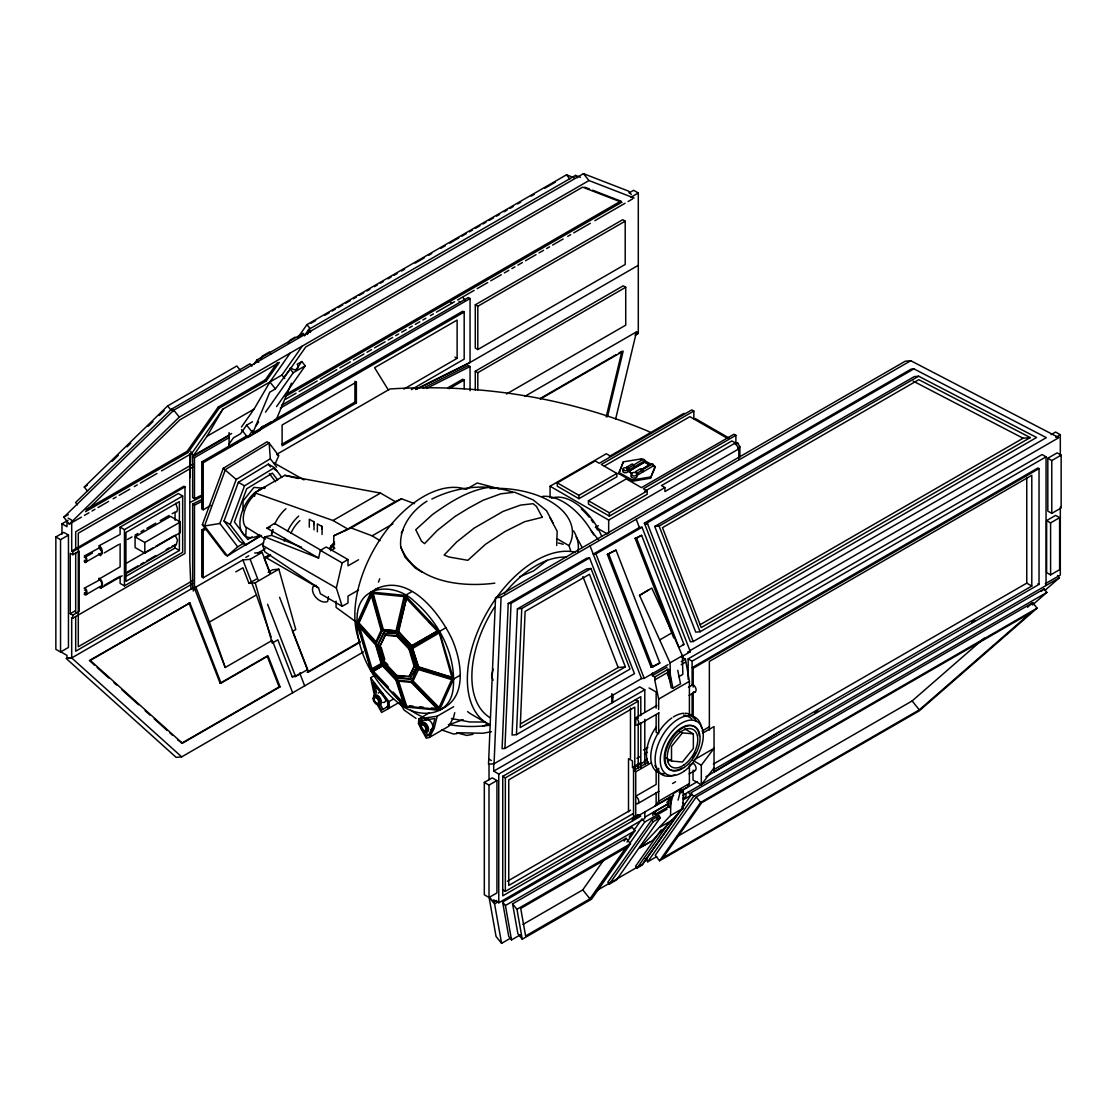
<?xml version="1.0" encoding="UTF-8"?>
<svg xmlns="http://www.w3.org/2000/svg" width="1117" height="1117" viewBox="0 0 1117 1117"><rect width="100%" height="100%" fill="white"/><g stroke="black" fill="none" stroke-linecap="round" stroke-linejoin="round"><path stroke-width="1.5" d="M679.22 792.637L683.339 790.264L682.892 808.373L652.3 840.696L639.957 847.817L670.549 815.494L670.996 797.384L666.835 802.578M427.001 501.142C411.391 510.804 398.727 528.285 400.794 547.344C415.706 582.376 461.489 587.486 494.817 583.158M556.671 545.529L557.174 531.273L550.025 517.813M689.189 651.085L1058.86 437.655L910.774 360.721L905.231 361.224L495.543 597.749L488.52 764.237L494.063 763.735L641.549 678.591L644.216 678.354L668.036 664.601M494.063 763.735L501.086 597.246L910.774 360.721M508.221 603.543L502.105 748.697L504.912 748.446L634.456 673.649L589.567 557.942L586.76 558.193L508.221 603.543L511.041 603.292L589.567 557.942M504.912 748.446L511.041 603.292M517.394 608.891L512.075 735.028L516.445 734.637L630.016 669.069L591.005 568.525L586.634 568.916L517.394 608.891L521.765 608.5L591.005 568.525M516.445 734.637L521.765 608.5M189.82 477.685L190.937 451.296M612.688 702.439L612.94 694.467M245.726 536.328L246.243 527.517M429.361 712.841L418.889 718.901L418.428 723.634L426.261 738.253L429.431 737.402L448.894 726.176L453.586 717.337L454.745 712.702M419.922 724.095L420.257 720.674L421.695 719.851L421.374 723.258M626.986 466.948L628.787 467.981L643.322 459.171L644.593 459.897L644.858 460.79L628.787 470.062L626.986 469.028L626.986 466.948L632.222 463.932L634.023 464.965L634.023 467.046L633.758 466.166M358.543 590.013L348.001 596.101L348.001 602.957L342.165 606.322L320.384 593.741L318.54 587.947L264.799 551.812L262.802 545.543L264.827 536.844L271.543 535.378L301.59 547.204M271.543 535.378L272.897 529.584M264.827 536.844L318.596 558.025L320.384 550.346L326.206 546.981L348.001 559.561L348.001 565.844L358.543 559.757M342.165 606.322L336.343 587.989L342.165 562.926L348.001 559.561M493.169 669.041L491.606 675.729L493.072 680.309M396.004 630.965L396.772 630.868L383.271 629.527L373.134 593.336L372.366 593.434L382.503 629.625L396.004 630.965L404.075 596.576L404.843 596.478M445.892 706.586L439.4 710.342L411.238 681.538L417.311 668.134L411.238 647.734L396.605 632.292L405.262 595.431L411.74 591.689M398.015 631.943L406.574 597.832L398.615 631.747L411.894 645.766L437.808 630.798L411.293 645.961L398.615 631.747M606.196 416.906L621.904 351.31L618.888 353.056M607.453 416.795L623.146 351.199L540.209 399.09M615.551 419.364L636.495 331.861L638.296 333.313L635.28 335.03L638.296 333.313L638.296 193.004L633.604 190.295L629.08 192.92M453.67 706.698L437.208 716.206L434.122 728.563L429.431 737.402M670.521 796.337L667.91 806.083L669.642 807.633L673.453 793.447L681.021 789.077L678.061 800.107M260.847 535.574L227.337 555.889L225.173 554.646L202.359 524.725L223.274 468.316L266.977 441.801L269.141 443.058L278.468 455.289M237.684 546.841L219.881 523.482L236.204 479.458L270.328 458.766L269.141 443.058L225.425 469.559L204.523 525.981L227.337 555.889L237.684 546.841L243.618 543.239M261.49 535.49L245.796 545.012L239.68 541.466L224.042 520.969L238.368 482.307L268.331 464.141L274.461 467.674L281.749 477.238M245.796 545.012L230.172 524.501L244.497 485.839L274.461 467.674M252.498 421.723L246.606 425.13L252.847 432.893L269.783 392.165L275.438 388.884L291.02 367.772A4.328 3.421 35.1 0 0 296.745 369.294A4.328 3.421 35.1 0 0 297.15 364.226L301.813 361.531L305.248 365.804L276.583 406.588M291.425 383.229L276.444 419.28L252.847 432.893M652.691 465.133L655.009 466.431L655.009 467.688L650.429 478.244L632.292 481.232L618.748 473.65L623.328 461.852L641.465 458.864L643.057 459.743M618.748 473.65L623.328 461.852M650.429 478.244L655.009 466.431M275.187 463.75L278.775 455.68L276.611 454.424L390.001 388.967C477.615 383.382 566.514 397.052 647.609 430.994L650.722 432.558M377.602 588.31L371.109 592.052L356.965 623.314L371.109 670.912L405.262 706.949L439.4 710.342L453.544 679.066L460.036 675.324M358.124 623.174L371.095 594.495L381.12 630.281L375.605 642.484L358.124 623.174L359.018 623.007L371.319 595.836M378.565 637.737L381.33 631.636M405.262 706.949L396.605 680.085L381.972 664.643L375.912 644.23L381.972 630.84L371.109 592.052L405.262 595.431L439.4 631.482L453.544 679.066L417.311 668.134M416.571 666.472L409.967 679.318L396.605 677.991L383.243 663.903L377.714 645.277L383.243 633.06L397.68 633.758M377.714 645.277L384.332 632.431M379.975 646.171L384.96 635.168L397.68 635.95L409.702 648.628L414.672 665.369L409.702 676.371L396.968 675.59L384.96 662.912L379.975 646.171L385.672 634.763M408.976 676.79L414.672 665.369M413.122 674.11L415.189 669.53M412.759 681.705L418.749 668.888L418.275 669.502L451.715 679.597L438.744 708.276L412.759 681.705L413.22 681.091L439.204 707.661L438.744 708.276M431.944 730.588L429.71 734.804L427.839 735.293L425.675 731.579M222.855 409.157L191.733 453.432L193.436 455.568L207.008 436.272L222.855 409.157L281.931 375.047L302.288 346.075M241.454 427.029L254.062 409.101L269.895 382L290.266 353.028M401.296 533.102L402.916 530.366M689.398 766.206L689.398 783.534L658.653 801.28L656.14 805.441L656.14 792.525M686.871 787.694L689.398 783.534M649.549 842.274L640.097 847.608M329.347 548.67L331.735 545.18A22.2 12.818 -60 0 1 334.541 542.094M86.107 509.617L187.139 451.296L218.262 407.007L265.301 379.85L277.421 362.606M188.075 452.455L219.197 408.18L266.237 381.009L279.292 362.453L179.907 419.824L85.534 511.656L188.075 452.455L187.139 451.296M253.908 364.24L256.868 360.037L303 333.411L304.787 335.617M260.317 358.962L262.3 356.128L269.504 351.967L270.984 353.796M288.102 342.891L290.071 340.099L295.125 337.18M297.932 337.46L306.938 324.656L566.501 174.797L574.306 177.826M301.031 336.203L303 333.411M304.355 335.728L308.781 329.417L575.562 175.397L580.393 177.282M228.65 444.636L233.411 437.864L240.546 433.745L246.606 425.13M307.273 334.458L308.864 332.182M284.821 376.722L288.786 371.095M289.778 369.671L305.723 346.996L582.599 187.139L621.708 202.289L285.226 396.563M241.523 429.696L247.751 437.445L252.693 430.408M255.653 426.191L258.627 421.975M265.539 412.131L293.212 372.757L305.248 365.804M296.075 369.699L301.813 361.531M262.746 426.275L259.772 430.492L247.751 437.445M522.924 924.443L582.767 889.886L603.725 860.09M624.138 841.143L626.134 838.308L630.505 843.74L591.493 899.241L522.267 939.202L517.897 933.77L512.577 903.862L626.134 838.308M629.234 836.954L632.194 832.751M634.163 829.945L642.052 818.733M626.986 842.078L634.959 830.727L632.152 827.236L502.608 902.019L508.724 936.437L511.53 939.928L520.592 934.692M589.944 898.822L625.869 847.733L520.717 908.428L525.618 935.962L589.944 898.822L582.767 889.886M600.374 885.153L604.311 879.54M608.248 873.927L613.177 866.918M619.097 858.512L621.066 855.706M626.972 847.286L644.718 822.056L667.044 809.169M651.63 819.962L607.843 882.262L609.31 884.092L616.514 879.931L660.301 817.63L658.835 815.801L651.63 819.962L653.096 821.791L609.31 884.092M656.838 818.635L658.835 815.801M661.208 829.805L635.601 866.233L637.081 868.063L642.121 865.144L684.47 804.896L683.004 803.067M637.081 868.063L668.594 823.229M680.016 810.844L642.554 864.125L596.422 890.766M681.984 808.038L690.851 795.416L688.184 792.093M644.872 858.317L647.678 861.807L693.713 796.323L1046.852 592.429L1044.046 588.938L690.906 792.819L693.713 796.323M696.226 796.993L655.218 855.329L659.588 860.76L919.151 710.915L1037.093 608.151L1032.722 602.719L696.226 796.993L700.596 802.425L659.588 860.76M693.015 771.861L693.015 780.015L701.308 784.79L701.308 765.229L714.042 748.306L694.523 759.588M701.308 784.79L714.042 767.868M386.58 707.27L387.906 705.609L387.585 701.811L372.924 682.752L375.089 693.922M377.364 704.785L381.581 712.451L387.725 708.988L389.414 706.879L388.953 701.616L370.635 677.768L375.13 675.185M681.258 792.861L683.339 790.264M693.364 733.869L682.431 732.892L671.512 746.477L671.512 761.04L682.431 762.017L693.364 748.432L693.364 733.869L684.749 728.898M411.293 682.403L437.585 709.295L405.848 706.153L397.778 681.063L411.293 682.403L411.88 681.705L416.669 686.606M405.848 706.153L406.448 705.455L398.364 680.379M87.545 491.117L84.264 487.04L167.62 405.932L236.846 365.971L240.127 370.048M112.175 461.293L118.36 455.261M127.031 446.842L130.745 443.226M148.072 426.373L153.015 421.556M159.2 415.524L164.157 410.707M251.911 366.153L250.026 363.821L171.501 409.171L75.593 502.482L77.464 504.814M81.401 517.129L69.31 524.11L63.767 517.213L173.763 410.19L583.451 173.652L628.564 191.133L631.342 194.581M69.31 524.11L179.306 417.074L588.994 180.549L634.107 198.03M270.579 554.549L266.795 558.081L318.54 587.947M412.606 648.46L418.652 666.807L451.91 677.405L418.177 667.226L412.606 648.46L439.274 632.92L451.91 677.405M676.902 836.759L912.128 700.945L984.259 638.1M1041.421 591.228L1044.046 588.938M1044.953 590.348L1059.363 577.796L1057.52 575.492M1027.486 607.285L1032.722 602.719M1032.429 604.995L1046.852 592.429M919.305 709.867L1030.782 612.744L701.727 802.732L662.967 857.87L919.305 709.867L912.128 700.945M84.334 557.425C87.042 556.294 86.4 564.015 84.334 560.287M84.389 590.027C86.889 588.994 86.288 596.073 84.389 592.652M99.874 587.877L101.144 587.989C103.56 585.406 102.429 579.821 99.218 578.341L98.617 578.452M125.202 574.096L176.332 544.565L177.505 540.014L175.076 535.141M547.218 560.231L533.661 570.871L519.628 576.833M372.519 671.736L383.34 665.341L372.519 671.736L403.921 704.883L395.921 680.044L382.572 665.941M395.921 680.044L396.703 679.443L402.567 697.664M259.8 534.945A28.12 16.238 -60 0 1 240.085 526.358A28.12 16.238 -60 0 1 254.648 492.765L264.938 486.83M318.596 558.025L266.851 528.159L274.461 523.398L321.766 550.695M781.09 730.797L714.042 772.001L714.042 726.567L702.551 733.213M252.121 536.928L247.834 539.539L234.416 521.932L246.717 488.743L272.436 473.147L277.588 479.919M311.071 323.218L315.594 320.607M324.642 315.385L329.166 312.774M332.182 311.029L335.198 309.283M338.214 307.552L342.737 304.941M345.753 303.196L350.277 300.585M353.293 298.839L356.309 297.108M359.325 295.363L363.849 292.752M366.865 291.006L369.881 289.261M374.404 286.65L377.42 284.919M380.436 283.173L383.452 281.428M387.976 278.817L390.992 277.086M394.008 275.34L397.024 273.595M401.548 270.984L404.563 269.239M415.119 263.151L424.167 257.929M428.691 255.318L431.707 253.573M440.754 248.351L445.278 245.74M449.802 243.129L458.85 237.907M461.866 236.162L466.389 233.551M469.405 231.805L472.421 230.074M475.437 228.329L479.961 225.718M482.977 223.972L485.993 222.227M489.009 220.496L493.532 217.885M496.548 216.14L499.564 214.394M504.088 211.783L507.104 210.038M510.12 208.307L513.136 206.561M517.66 203.95L520.676 202.205M531.231 196.117L534.233 194.372M544.789 188.284L555.344 182.183M84.264 487.04L87.252 485.309M63.767 517.213L68.277 514.616M207.008 436.272L254.062 409.101M61.966 534.233L61.966 523.789L67.983 520.313M285.798 394.524L620.773 201.13L621.708 202.289M630.742 197.374L638.296 193.004M84.417 515.384L88.955 512.773M91.985 511.027L95.001 509.282M98.031 507.537L108.6 501.435M113.138 498.81L116.154 497.065M119.184 495.32L129.767 489.218M134.291 486.593L137.321 484.848M140.337 483.103L156.966 473.51M161.504 470.885L191.733 453.432M285.505 399.286L296.075 393.198M299.091 391.453L317.2 380.995M320.216 379.249L336.817 369.671M339.833 367.926L350.403 361.824M353.419 360.079L363.988 353.991M367.004 352.246L371.528 349.635M374.544 347.89L385.114 341.788M388.13 340.043L392.653 337.432M395.669 335.686L398.699 333.941M401.715 332.21L406.239 329.585M409.255 327.853L412.271 326.108M415.287 324.363L419.824 321.752M422.84 320.007L425.856 318.261M430.38 315.65L433.396 313.905M436.426 312.16L454.535 301.716M457.551 299.97L474.153 290.378M477.168 288.647L487.724 282.545M490.754 280.8L501.31 274.698M504.325 272.953L508.849 270.342M511.879 268.597L514.895 266.865M517.911 265.12L522.435 262.509M525.451 260.764L536.02 254.662M539.036 252.917L543.56 250.306M546.59 248.56L549.606 246.815M552.622 245.084L563.177 238.982M567.715 236.371L570.731 234.626M573.747 232.881L590.348 223.302M594.872 220.677L625.059 203.252M628.075 201.521L632.599 198.896M193.436 455.568L231.666 433.508M202.261 494.859L194.47 498.699L192.669 497.665L192.669 456.616L228.803 435.756M281.512 405.317L468.246 297.513L470.048 298.546L470.048 362.522L417.06 388.939M55.85 536.956L63.781 532.376L68.458 535.085L68.458 647.441L60.541 652.021L55.85 649.312L55.85 536.956L60.541 539.665L68.458 535.085M192.669 456.616L194.47 457.663L229.111 437.655M280.311 408.096L470.048 298.546M192.724 464.155L75.691 531.72L75.691 549.033M193.018 466.976L78.288 533.214L78.288 646.715L193.018 580.463M210.764 505.442L203.224 509.799L201.786 508.961L201.786 461.88L247.039 435.756M260.61 427.923L271.166 421.821M274.182 420.076L462.731 311.224L464.183 312.048L464.183 359.129L411.391 389.61M475.283 304.801L622.7 219.7L625.213 221.152L625.213 264.436L477.811 349.537L475.283 348.085L475.283 304.801L477.811 306.253L625.213 221.152M232.001 445.669L229.083 447.358L229.083 432.558M234.933 443.98L237.865 442.29M240.783 440.601L243.715 438.911M201.786 461.88L203.224 462.717L464.183 312.048M356.365 382.126L282.112 424.991L282.112 445.795L356.365 402.93L356.365 382.126L354.927 381.288L354.927 402.092L282.154 444.105M68.179 518.106L71.697 520.131L71.697 551.016L183.914 486.23L184.989 486.858L184.989 553.432L72.773 618.232L71.697 617.603L71.697 657.941L181.694 756.865L363.528 651.895M71.697 551.016L72.773 551.644L184.989 486.858M98.617 546.004L120.119 534.429L120.119 527.126L178.343 493.519L182.671 496.018L182.671 552.287L124.448 585.908L120.119 583.409L120.119 576.19M72.773 554.73L79.167 551.044L79.167 611.446L72.773 615.132L70.245 613.68L70.245 553.278L72.773 554.73L72.773 551.644M120.119 527.126L124.448 529.626L182.671 496.018M84.236 556.015L99.874 547.567C101.968 548.573 102.624 555.317 99.427 553.613M85.101 557.285L92.488 553.027M84.236 561.586L85.101 562.507L99.874 553.976M104.216 552.929L118.667 544.579M127.547 539.455L132.001 536.886M134.975 535.169L137.936 533.451M140.91 531.748L143.884 530.03M146.858 528.313L155.766 523.161M160.22 520.592L169.128 515.454M172.102 513.736L175.076 512.019L175.076 520.285M135.087 536.872L170.552 516.389L180.284 522.016L180.284 532.669L144.819 553.138L135.087 547.525L135.087 536.872L144.819 542.485L180.284 522.016M403.837 389.107L457.118 358.348L457.118 320.062L374.586 367.716L388.521 390.294M638.296 265.315L469.992 362.494L415.552 389.456M99.874 578.564L120.119 566.877L120.119 543.742M126.053 563.443L152.792 548.014M155.766 546.297L173.582 536.006M84.18 588.254L99.874 579.807C101.801 581.063 102.987 586.732 99.874 586.634L86.581 594.314M254.648 496.199L254.648 492.765L284.821 475.339L380.52 493.086L395.306 501.617L401.534 498.796L414.505 503.655M104.216 585.378L118.667 577.028M127.547 571.904L137.936 565.9M140.91 564.197L143.884 562.479M146.858 560.762L155.766 555.61M166.154 549.62L169.128 547.902M172.102 546.185L176.332 544.565M475.283 390.154L475.283 371.221L623.216 285.812L625.729 287.278L625.729 325.145L506.49 393.994M101.144 587.989L122.186 575.827M263.556 542.946L203.224 577.782L201.786 576.958L201.786 529.863L204.802 528.132M447.652 387.92L462.731 379.208L464.183 380.045L464.183 388.758M201.786 529.863L203.224 530.701L206.24 528.955M449.09 388.758L464.183 380.045M475.283 371.221L477.811 372.673L625.729 287.278M126.067 576.274L175.076 547.986L179.39 550.486L179.39 501.589L125.942 532.446L125.942 581.357L179.39 550.486M70.245 613.68L75.37 610.734M192.724 583.633L75.691 651.197L75.691 616.57M181.694 756.865L176.151 757.368L66.154 658.444L71.697 657.941L193.046 587.877M245.796 557.425L248.756 555.721M524.822 396.34L636.495 331.861M194.107 587.277L195.824 587.123L242.878 559.952L250.138 559.31L262.16 552.356L270.258 573.23M257.72 553.11L265.246 548.754M235.799 571.876L242.934 567.757L248.979 583.367L255.221 582.809L278.831 569.181L295.768 629.485L292.808 631.189M264.506 557.648L267.522 555.903M540.474 398.322L615.872 354.787M270.286 554.926L264.254 558.416L269.867 572.881M177.561 739.831L182.378 743.252L280.074 686.857L268.094 655.972L221.04 683.143L189.918 602.915L89.36 660.524L94.54 665.187M189.918 602.915L90.295 660.44L182.378 743.252M254.648 492.765L333.02 520.508L380.52 493.086M248.979 583.367L256.365 579.109M268.164 572.295L272.59 569.74L278.831 569.181M333.76 547.525L333.76 535.783L347.806 529.039L333.02 520.508M344.832 530.757L395.306 501.617M333.76 535.783L351.073 527.936L401.534 498.796M331.093 549.48L331.093 546.129L334.709 544.035M330.52 550.765L334.821 548.279L331.093 546.129M272.283 640.334L225.229 667.491L209.396 622.085L256.435 594.928L242.878 559.952M351.073 527.936L372.156 535.839L392.933 523.845M466.697 489.078L477.21 483.005L499.062 488.771M550.067 497.637L550.067 486.23L606.322 453.739L610.147 455.945M693.839 411.042L601.309 464.463L616.863 473.44L616.863 476.777L578.927 498.685L557.299 486.202L557.299 482.865L595.249 460.958L599.284 463.29L691.814 409.883L693.839 411.042L693.839 418.777M609.337 456.406L684.023 413.29M188.982 602.998L220.105 683.227L267.158 656.056L279.124 686.927L280.074 686.857M604.311 466.054L689.873 416.669L727.027 438.115M557.299 482.865L578.927 495.348L616.863 473.44M649.661 465.133L644.621 462.215L628.396 471.583L644.621 461.81L649.661 464.714L642.289 469.391M640.823 469.824L649.661 464.714M735.88 435.323L643.35 488.743L647.19 490.949L647.19 494.286L609.351 516.124L588.45 504.06L588.45 500.737L626.288 478.886L641.437 487.626L733.967 434.22L735.88 435.323L735.88 444.594M641.926 470.034L651.518 464.477A1.536 0.88 60 0 1 652.607 463.862A1.536 0.88 60 0 1 653.682 465.733L637.667 474.976L637.667 472.896L642.708 469.992L642.708 472.072A1.536 0.88 60 0 0 641.633 470.201M255.221 582.809L272.157 643.099L277.826 639.832L292.165 676.804L293.408 676.092M292.165 676.804L295.6 676.497L307.636 669.558L279.599 597.316M181.443 743.336L279.124 686.927M307.119 672.225L359.925 641.73M359.66 642.484L308.362 672.113L292.305 630.714M644.858 491.201L731.914 440.936L735.363 442.932L738.812 448.894L738.812 459.352M588.45 500.737L609.351 512.801L647.19 490.949M384.96 635.168L397.68 635.95M735.363 442.932L661.473 485.588L664.922 487.57L664.922 491.55L738.812 448.894M735.168 444.063L737.709 443.044L739.887 446.814L739.887 457.202M735.544 444.287L737.709 443.044M595.403 527.447L598.377 525.73M550.067 486.23L608.667 520.061L664.922 487.57M737.723 448.057L739.887 446.814M381.12 663.442L375.605 644.872L358.124 625.562L371.095 669.223L382.014 663.065M371.109 670.912L381.972 664.643M383.243 663.903L384.332 663.275L397.68 677.377L411.042 678.703M384.96 662.912L385.672 662.493L387.864 664.797M396.968 636.369L408.976 649.047L409.702 648.628M411.238 647.734L445.892 627.74M644.369 523.133L911.137 369.113L913.943 368.861L1046.35 437.641L693.21 641.535L690.404 641.786L644.369 523.133L647.176 522.882L913.943 368.861M642.052 527.252L639.385 527.489L593.253 554.116L595.919 553.878L642.052 527.252L690.348 651.714L681.426 656.88M654.73 526.456L914.292 376.597L918.649 376.22L1036.59 437.487L700.094 631.747L695.723 632.138L654.73 526.456L659.1 526.065L918.649 376.22M396.968 675.59L404.549 675.855M607.341 554.409L616.012 550.109L659.812 662.967L652.593 667.128L651.127 667.268L607.341 554.409L616.012 550.109M635.112 538.366L641.619 535.322L683.967 644.467L678.927 647.385L636.578 538.24L635.112 538.366L673.719 637.877M636.578 538.24L641.619 535.322M396.605 677.991L397.68 677.377M388.953 701.616L393.449 699.019M387.725 708.988L399.704 702.076M639.594 595.584L649.047 589.678M659.952 639.776L672.28 632.641L651.797 588.101L639.455 595.221L670.046 662.856L670.493 681.496L667.24 673.677M520.55 723.886L618.19 667.519L625.366 666.877L589.455 574.306L525.116 611.446L520.215 727.572L625.366 666.877M700.08 624.724L1023.102 438.227L1030.279 437.585L918.802 379.668L662.465 527.671L701.225 627.559L1030.279 437.585M1051.097 434.653L1055.621 432.042L1060.312 434.736L1060.312 455.401M651.127 667.268L659.812 662.967M1055.774 437.361L1060.312 434.736M670.046 662.856L682.389 655.735L672.28 632.641M611.837 697.999L612.94 697.357M652.356 673.034L652.356 675.631L666.989 667.184M652.356 675.631L654.73 677.014L668.036 669.334L668.036 672.239L654.73 679.918L658.653 699.088L658.653 709.49M681.244 661.711L685.461 659.267L689.398 681.342L689.398 715.997M493.7 763.414L493.7 771.149L639.748 686.829L644.788 689.747L644.788 712.353M688.156 679.331L688.156 658.876L1042.105 454.535L1046.057 456.825L1046.057 585.545M681.244 664.615L685.461 662.186M688.156 658.876L692.121 661.166L1046.057 456.825M484.317 782.417L492.248 777.837L496.939 780.546L496.939 892.916L489.009 897.482L484.317 894.787L484.317 782.417L489.009 785.125L496.939 780.546M493.7 771.149L498.754 774.053L644.788 689.747M1047.816 458.249L1057.185 452.846L1061.15 455.122L1061.15 507.984L1051.781 513.387L1047.816 511.097L1047.816 458.249L1051.781 460.539L1061.15 455.122M678.717 676.734L682.836 674.361L682.389 655.735M1039.033 468.582L1037.944 467.953L692.121 667.631L693.196 668.245L1039.033 468.582L1039.033 584.4L705.902 776.734M502.566 776.259L505.345 777.865L638.198 701.169L638.198 718.357M672.951 688.198L669.153 669.628L667.408 669.153L671.219 687.737L672.951 688.198L680.518 683.827L677.754 670.326M658.653 699.088L689.398 681.342M635.713 717.714A4.328 2.499 60 0 1 638.784 723.02A4.328 2.499 60 0 1 635.713 724.793L635.713 717.714L656.824 705.525M688.491 687.248L693.015 684.637A4.328 2.499 60 0 1 696.059 689.468A4.328 2.499 60 0 1 693.811 692.051M637.877 725.017L658.988 712.828M689.147 695.402L695.179 691.926M643.42 750.052L647.888 747.468M1046.629 520.592L1055.635 515.398L1059.6 517.674L1059.6 569.698L1050.594 574.906L1046.629 572.616L1046.629 520.592L1050.594 522.882L1059.6 517.674M636.941 758.359L639.929 756.642M644.397 754.059L647.385 752.341M628.508 811.766L628.508 758.652L632.473 760.942L632.473 767.393L639.929 763.093M644.397 760.509L647.385 758.792M632.473 767.393L633.548 768.021L646.966 760.272M648.46 761.934L633.548 770.548L635.713 771.791L650.625 763.19M702.021 731.021L709.365 726.776M667.435 761.557L670.368 759.867M689.329 765.285L693.015 763.148A4.328 2.499 60 0 1 696.086 768.454A4.328 2.499 60 0 1 693.015 770.227M637.877 803.528L658.988 791.339M672.56 783.506L675.576 781.76M689.147 773.927L695.179 770.437M507.439 881.229L630.463 810.188M713.358 764.084L1026.76 583.144L1031.801 586.048L1031.801 475.283L709.365 661.446L709.365 730.141M633.283 813.553L508.752 885.46L508.752 779.834L634.791 707.075L634.791 771.135M713.847 769.627L1031.801 586.048M814.865 712.576L817.881 710.831M971.622 622.071L974.638 620.326M502.566 889.76L505.345 891.366L638.198 814.656M655.204 805.706L669.837 797.259M680.085 791.339L685.936 787.96M632.473 821.107L632.473 817.881L633.548 818.496L673.705 795.304M679.555 791.911L697.441 781.593M510.637 938.126L501.589 943.348L496.046 936.451L489.023 896.979L493.7 902.173L496.702 900.442M1045.289 583.716L1060.312 575.046L1060.312 507.062M501.589 943.348L494.566 903.876L497.568 902.145M644.551 817.365L668.692 803.416M683.786 794.704L1059.363 577.796M683.143 795.29L685.964 793.67L685.964 796.589L683.143 798.208M652.845 815.55L652.845 812.953L655.777 811.263M493.7 902.173L493.7 899.869L498.754 902.787L644.788 818.468L644.788 811.514M655.232 814.321L668.538 806.642L668.538 803.737L655.232 811.417L655.232 814.321L652.845 812.953M683.409 799.716L690.851 795.416M511.53 939.928L505.415 905.524L634.959 830.727M653.096 821.791L660.301 817.63M681.942 806.362L684.47 804.896M670.549 815.494L682.892 808.373M700.596 802.425L1037.093 608.151M522.267 939.202L516.948 909.308L630.505 843.74M660.454 826.929L672.783 819.794M647.678 861.807L656.726 856.585M388.032 706.433L381.442 710.175L378.579 704.492M488.478 723.593L482.795 726.371M192.669 504.088L194.47 505.121L194.47 589.622L192.669 588.575L192.669 504.088L202.009 499.383M423.092 388.199L468.246 365.496L470.048 366.544L470.048 390.741M194.47 505.121L202.261 501.212M426.457 388.465L470.048 366.544M189.82 502.524L202.275 496.297M463.15 719.613L448.95 724.765M374.544 589.762C407.845 571.806 438.869 611.976 451.659 638.379C461.628 660.426 468.428 699.158 439.553 709.602M431.818 499.09C456.741 486.509 486.886 483.103 513.373 492.374L500.737 493.826L483.103 500.262L468.958 507.9L454.828 516.585L437.194 530.519L424.558 543.644L421.514 541.2L415.747 529.751L432.502 514.518C449.634 502.329 468.023 490.307 489.302 487.291M371.095 669.223L372.003 668.846L359.506 626.805M266.851 528.159L270.202 527.419M175.718 512.242L176.849 511.684L177.589 508.821L175.718 503.236M99.008 547.484L99.874 547.567M98.952 579.723L99.874 579.807M375.605 642.484L376.499 642.317L359.018 623.007M491.452 731.649L482.935 733.255L456.574 732.724L466.766 735.433L472.98 734.302M618.748 472.407L632.292 479.975L650.429 477.001M219.881 523.482L204.523 525.981L202.359 524.725M418.889 718.901L437.208 716.206M424.949 719.376L428.216 718.887M420.257 720.674L434.904 718.524L432.754 727.209L428.272 735.628L426.401 736.131L421.249 727.279M382.503 629.625L383.271 629.527M254.676 553.027L262.16 552.356M644.83 524.334L647.651 524.082M495.543 597.749L501.086 597.246M220.105 683.227L221.04 683.143M682.501 644.593L683.967 644.467M687.681 651.951L690.348 651.714M456.63 733.729L453.418 733.995L441.55 729.904M316.32 585.378L313.291 586.202C309.535 593.546 320.076 604.576 327.63 601.532L328.454 596.66M484.541 722.001L469.908 722.001L451.491 718.552M71.697 657.941L67.006 657.731L67.006 655.428L61.966 652.51M264.855 488.38L253.936 487.403L243.017 501.002L243.017 510.706M372.366 593.434L404.075 596.576M381.972 630.84L396.605 632.292M387.669 632.767L392.681 633.255M396.605 680.085L411.238 681.538M409.785 705.79L413.122 706.126M419.81 706.782L423.148 707.117M431.497 707.941L436.51 708.443M284.821 475.339L298.211 478.537M421.933 669.851L429.891 672.252M433.075 673.202L441.033 675.617M444.231 676.567L452.19 678.968M99.595 548.656L100.823 550.304M85.101 562.507C88.02 562.605 86.903 557.285 85.101 556.098M584.791 187.181L589.483 189.01M592.624 190.211L620.773 201.13M514.406 492.15L533.13 499.899L546.548 510.706L553.348 523.51M416.027 718.399L404.075 710.049L400.068 702.928M913.175 381.12L1023.102 438.227M644.467 460.539L651.518 464.477M273.874 462.899L304.089 479.919M1037.944 583.772L1039.033 584.4M695.277 418.554L729.583 438.353M454.954 357.105L457.118 358.348M642.708 469.992L640.544 468.735L635.503 471.653L637.667 472.896M628.396 471.165L632.18 473.357M629.667 472.309L632.18 473.776M596.45 527.671L607.355 533.968M354.927 402.092L356.365 402.93M557.006 538.729L568.986 545.641L570.619 550.583M685.461 659.267L683.087 657.899L683.087 655.288M274.251 469.196L276.695 470.606M649.103 687.96L656.14 692.009L656.14 708.164M635.419 699.563L638.198 701.169M679.569 731.23L682.431 732.892M223.274 468.316L236.204 479.458M238.368 482.307L244.497 485.839M693.015 760.454L701.308 765.229M320.384 550.346L342.165 562.926M665.774 757.731L671.512 761.04M265.455 539.176L245.363 526.707A22.2 12.818 -60 0 1 254.899 494.636M224.042 520.969L230.172 524.501M262.802 545.543L336.343 587.989M359.869 624.989L356.965 623.314L375.912 644.23M449.188 676.553L453.544 679.066M487.11 723.355L471.611 714.405A96.844 55.906 -60 0 1 467.604 711.613M638.016 814.544L640.795 816.15L502.748 895.848L502.748 776.371L640.795 696.673L640.795 715.718M633.548 815.982L635.713 817.225L635.713 771.791M489.023 759.169L491.368 760.523M61.966 523.789L67.006 526.707L67.006 520.522M372.156 535.839L380.031 540.642M422.1 572.197L415.021 567.855L404.996 557.09L400.821 546.869M355.667 621.652L336.077 607.397L336.077 601.141M99.874 546.115L101.661 548.503L102.317 553.39L100.53 555.652L98.617 554.074M85.101 588.338C87.852 589.441 87.475 597.86 84.18 594.174M97.137 667.519L108.81 678.019M114.004 682.682L116.601 685.014M121.781 689.678L138.648 704.841M145.126 710.677L150.32 715.341M154.202 718.831L167.173 730.504M169.77 732.836L172.367 735.168M420.257 690.264L426.233 696.38M428.551 621.038L430.869 623.481M405.974 598.028L437.208 631.007M396.605 634.372L409.967 648.474L415.496 667.086M373.301 671.149L388.409 687.109M393.058 692.009L403.53 703.054M361.35 627.768L364.854 631.622M368.345 635.489L375.34 643.21M583.451 173.652L588.994 180.549M575.562 175.397L577.433 177.729M566.501 174.797L569.768 178.874M463.052 297.694L465.231 300.417M459.017 301.255L459.632 302.023M450.388 301.813L451.645 303.363M306.938 324.656L310.205 328.733M308.781 329.417L310.666 331.749M308.32 330.087L310.191 332.419M289.792 368.484L293.212 372.757M642.931 819.836L644.718 822.056M281.931 375.047L284.695 378.495M256.868 360.037L258.655 362.257M269.895 382L275.438 388.884M265.301 379.85L266.237 381.009M646.268 858.819L648.139 861.151M218.262 407.007L219.197 408.18M173.763 410.19L179.306 417.074M171.501 409.171L173.372 411.503M167.62 405.932L170.887 410.009M512.577 903.862L516.948 909.308M502.608 902.019L505.415 905.524M489.023 896.979L494.566 903.876M591.075 530.491L598.642 540.07M270.328 458.766L276.611 467.004M268.331 464.141L270.412 466.864M269.406 473.664L275.592 481.79M382.88 709.337L380.017 703.668M371.109 592.052L373.65 596.464M595.989 526.973L597.469 530.003M659.1 526.065L700.094 631.747M647.176 522.882L693.21 641.535M636.187 519.251L639.385 527.489M608.807 554.269L652.593 667.128M595.919 553.878L644.216 678.354M590.055 545.892L641.549 678.591M582.906 576.567L618.19 667.519M299.733 673.146L304.676 685.866M250.138 559.31L258.222 580.184M267.577 604.255L295.6 676.497M272.897 641.926L292.64 692.819M195.824 587.123L209.396 622.085M194.735 588.868L225.229 667.491M256.435 594.928L271.152 637.095M374.753 696.854L370.635 677.768M408.976 649.047L413.946 665.788M381.148 647.274L384.765 659.449M378.803 644.663L384.332 663.275M373.371 599.215L374.726 604.088M375.647 607.341L377.001 612.228M378.831 618.734L380.199 623.607M374.684 683.506L376.527 693.085M190.937 589.106L189.82 560.455L189.82 453.642M1051.781 460.539L1051.781 513.387M1050.594 522.882L1050.594 574.906M1026.76 477.559L1026.76 583.144M693.196 668.245L693.196 687.109M693.196 692.247L693.196 717.98M692.121 661.166L692.121 684.944M692.121 693.601L692.121 716.123M658.653 712.953L658.653 733.743L656.14 732.291L656.14 714.615M658.653 768.356L658.653 801.28M656.14 769.99L656.14 784.441L635.713 796.239A4.328 2.499 60 0 1 638.784 801.545A4.328 2.499 60 0 1 635.713 803.318M654.73 677.014L654.73 679.918M644.788 719.32L644.788 764.545M641.465 458.864L641.465 460.106M640.795 722.643L640.795 767.672M638.198 723.523L638.198 768.231M633.548 768.021L633.548 818.496M632.292 479.975L632.292 481.232M630.463 708.038L630.463 758.248M628.787 467.981L628.787 470.062M611.837 693.671L611.837 702.942M609.351 512.801L609.351 516.124M608.667 520.061L608.667 533.102M578.927 495.348L578.927 498.685M505.345 777.865L505.345 891.366M498.754 774.053L498.754 902.787M489.023 764.307L489.023 779.75M489.009 785.125L489.009 897.482M477.811 306.253L477.811 349.537M477.811 372.673L477.811 389.889M405.262 595.431L405.262 600.457M322.073 534.498L322.073 526.596L317.368 523.873L317.368 531.79M321.822 526.051L321.822 529.221M314.003 529.863L314.003 521.946L309.311 519.237L309.311 527.154M313.751 521.416L313.751 524.585M203.224 462.717L203.224 509.799M203.224 530.701L203.224 577.782M194.47 457.663L194.47 498.699M193.311 588.184L193.311 591.075M175.076 544.468L175.076 547.986M144.819 542.485L144.819 553.138M124.448 529.626L124.448 585.908M75.691 552.496L75.691 613.107M72.773 615.132L72.773 618.232M60.541 539.665L60.541 652.021M576.149 536.886A73.401 42.376 60 0 1 582.083 547.525M551.589 498.266A47.808 27.604 60 0 1 601.672 536.23M542.359 496.423A58.07 33.524 60 0 1 593.658 534.875M490.14 488.436A76.528 44.191 0 0 1 568.986 545.641M573.607 530.896A86.623 50.014 0 0 1 577.992 551.742M425.507 720.367A5.613 3.239 60 0 1 431.748 723.02A5.613 3.239 60 0 1 430.925 729.75M374.418 697.217A4.454 2.569 60 0 1 379.682 698.628A4.454 2.569 60 0 1 378.272 703.892M421.472 725.324A4.454 2.569 60 0 1 424.348 723.355A4.454 2.569 60 0 1 427.713 728.298A4.454 2.569 60 0 1 425.437 731.118M423.036 729.373A4.454 2.569 60 0 1 422.394 728.424M385.211 697.106A5.613 3.239 60 0 1 382.81 702.425M378.342 693.14A5.613 3.239 60 0 1 382.81 693.587M373.623 698.879A5.613 3.239 60 0 1 378.146 695.793A5.613 3.239 60 0 1 380.702 704.408A5.613 3.239 60 0 1 374.027 700.219M581.259 508.905A46.188 26.668 60 0 1 589.162 517.129M591.242 519.796A46.188 26.668 60 0 1 593.239 522.602M490.321 717.84A90.463 52.22 -60 0 1 494.412 607.313M504.2 593.727A90.463 52.22 -60 0 1 566.556 557.146M558.318 543.002A96.844 55.906 -60 0 1 563.15 544.3M378.468 582.111A96.844 55.906 -60 0 1 379.71 578.843M359.869 642.163A96.844 55.906 -60 0 1 382.363 536.006A96.844 55.906 -60 0 1 466.124 489.33M489.972 724.863A96.844 55.906 -60 0 1 482.39 621.08A96.844 55.906 -60 0 1 575.45 552.301M636.215 475.06A3.058 1.759 0 0 1 636.215 477.559A3.058 1.759 0 0 1 631.887 477.559A3.058 1.759 0 0 1 631.887 475.06M627.154 470.243A2.555 1.466 0 0 1 626.986 472.407A2.555 1.466 0 0 1 623.258 472.128A2.555 1.466 0 0 1 624.068 470.006M300.515 672.909A4.328 0.922 -21.2 0 1 297.234 675.003M296.187 675.408A4.328 0.922 -21.2 0 1 295.139 675.743M271.501 533.703A28.847 16.657 -60 0 1 272.576 529.598M274.698 524.096A28.847 16.657 -60 0 1 285.924 508.71M284.263 541.061A28.847 16.657 -60 0 1 284.933 538.338M287.474 531.469A28.847 16.657 -60 0 1 298.7 516.082M258.669 490.461A20.483 11.826 -60 0 1 264.924 487.166M290.923 533.256A22.2 12.818 -60 0 1 299.915 520.62M682.026 767.993A24.811 14.326 -60 0 1 664.252 758.848A24.811 14.326 -60 0 1 680.532 728.382A24.811 14.326 -60 0 1 699.242 735.754M695.374 752.844A24.811 14.326 -60 0 1 692.945 757.061M656.768 768.077A30.41 17.551 -60 0 1 654.855 765.466M684.721 715.774A30.41 17.551 -60 0 1 691.66 718.915M685.21 713.26A33.133 19.129 -60 0 1 696.128 721.261M664.601 773.718A33.133 19.129 -60 0 1 659.393 773.006M657.871 772.322A33.133 19.129 -60 0 1 652.091 747.357A33.133 19.129 -60 0 1 671.862 717.938M673.383 716.946A33.133 19.129 -60 0 1 683.827 713.274M674.78 774.863A33.133 19.129 -60 0 1 655.148 758.094A33.133 19.129 -60 0 1 677.209 719.753A33.133 19.129 -60 0 1 701.644 728.2M647.986 763.232A33.133 19.129 -60 0 1 656.196 726.958M683.632 715.145A30.41 17.551 -60 0 1 686.732 715.788M490.461 725.101A79.181 45.713 0 0 1 448.392 724.556M423.832 717.421A79.181 45.713 0 0 1 410.609 710.23M542.248 517.297L524.585 521.723L505.052 531.51L485.504 544.286L467.855 560.315L448.852 556.978L444.147 555.023L456.741 541.913L474.208 528.076L502.999 511.446L520.48 505.107L533.074 503.683L536.453 506.406L542.248 517.297M357.356 613.652C353.88 647.218 371.57 680.225 396.703 701.56C414.826 718.859 449.76 718.985 453.153 688.728C456.63 655.162 438.939 622.155 413.821 600.834C395.683 583.535 360.749 583.409 357.356 613.652M421.291 726.469A3.169 1.829 60 0 0 424.655 730.658A3.169 1.829 60 0 0 424.655 726.162A3.169 1.829 60 0 0 421.291 726.469M420.383 725.938A4.454 2.569 60 0 0 425.116 731.817A4.454 2.569 60 0 0 425.116 725.519A4.454 2.569 60 0 0 420.383 725.938M420.648 724.849A5.613 3.239 60 0 0 426.596 732.249A5.613 3.239 60 0 0 426.596 724.319A5.613 3.239 60 0 0 420.648 724.849M373.218 698.711A4.454 2.569 60 0 0 377.951 704.59A4.454 2.569 60 0 0 377.951 698.293A4.454 2.569 60 0 0 373.218 698.711M374.125 699.242A3.169 1.829 60 0 0 377.49 703.431A3.169 1.829 60 0 0 377.49 698.935A3.169 1.829 60 0 0 374.125 699.242M631.887 475.479A3.058 1.759 0 0 0 637.011 474.683A3.058 1.759 0 0 0 633.255 472.519A3.058 1.759 0 0 0 631.887 475.479M623.537 470.243A2.555 1.466 0 0 0 627.81 469.587A2.555 1.466 0 0 0 624.682 467.772A2.555 1.466 0 0 0 623.537 470.243M684.26 767.421A24.811 14.326 -60 0 0 696.743 728.228A24.811 14.326 -60 0 0 666.514 749.2A24.811 14.326 -60 0 0 684.26 767.421M684.037 764.908A21.558 12.441 -60 0 0 694.872 730.853A21.558 12.441 -60 0 0 668.608 749.088A21.558 12.441 -60 0 0 684.037 764.908M683.939 771.33A30.41 17.551 -60 0 0 699.228 723.285A30.41 17.551 -60 0 0 662.172 748.99A30.41 17.551 -60 0 0 683.939 771.33"/></g></svg>
